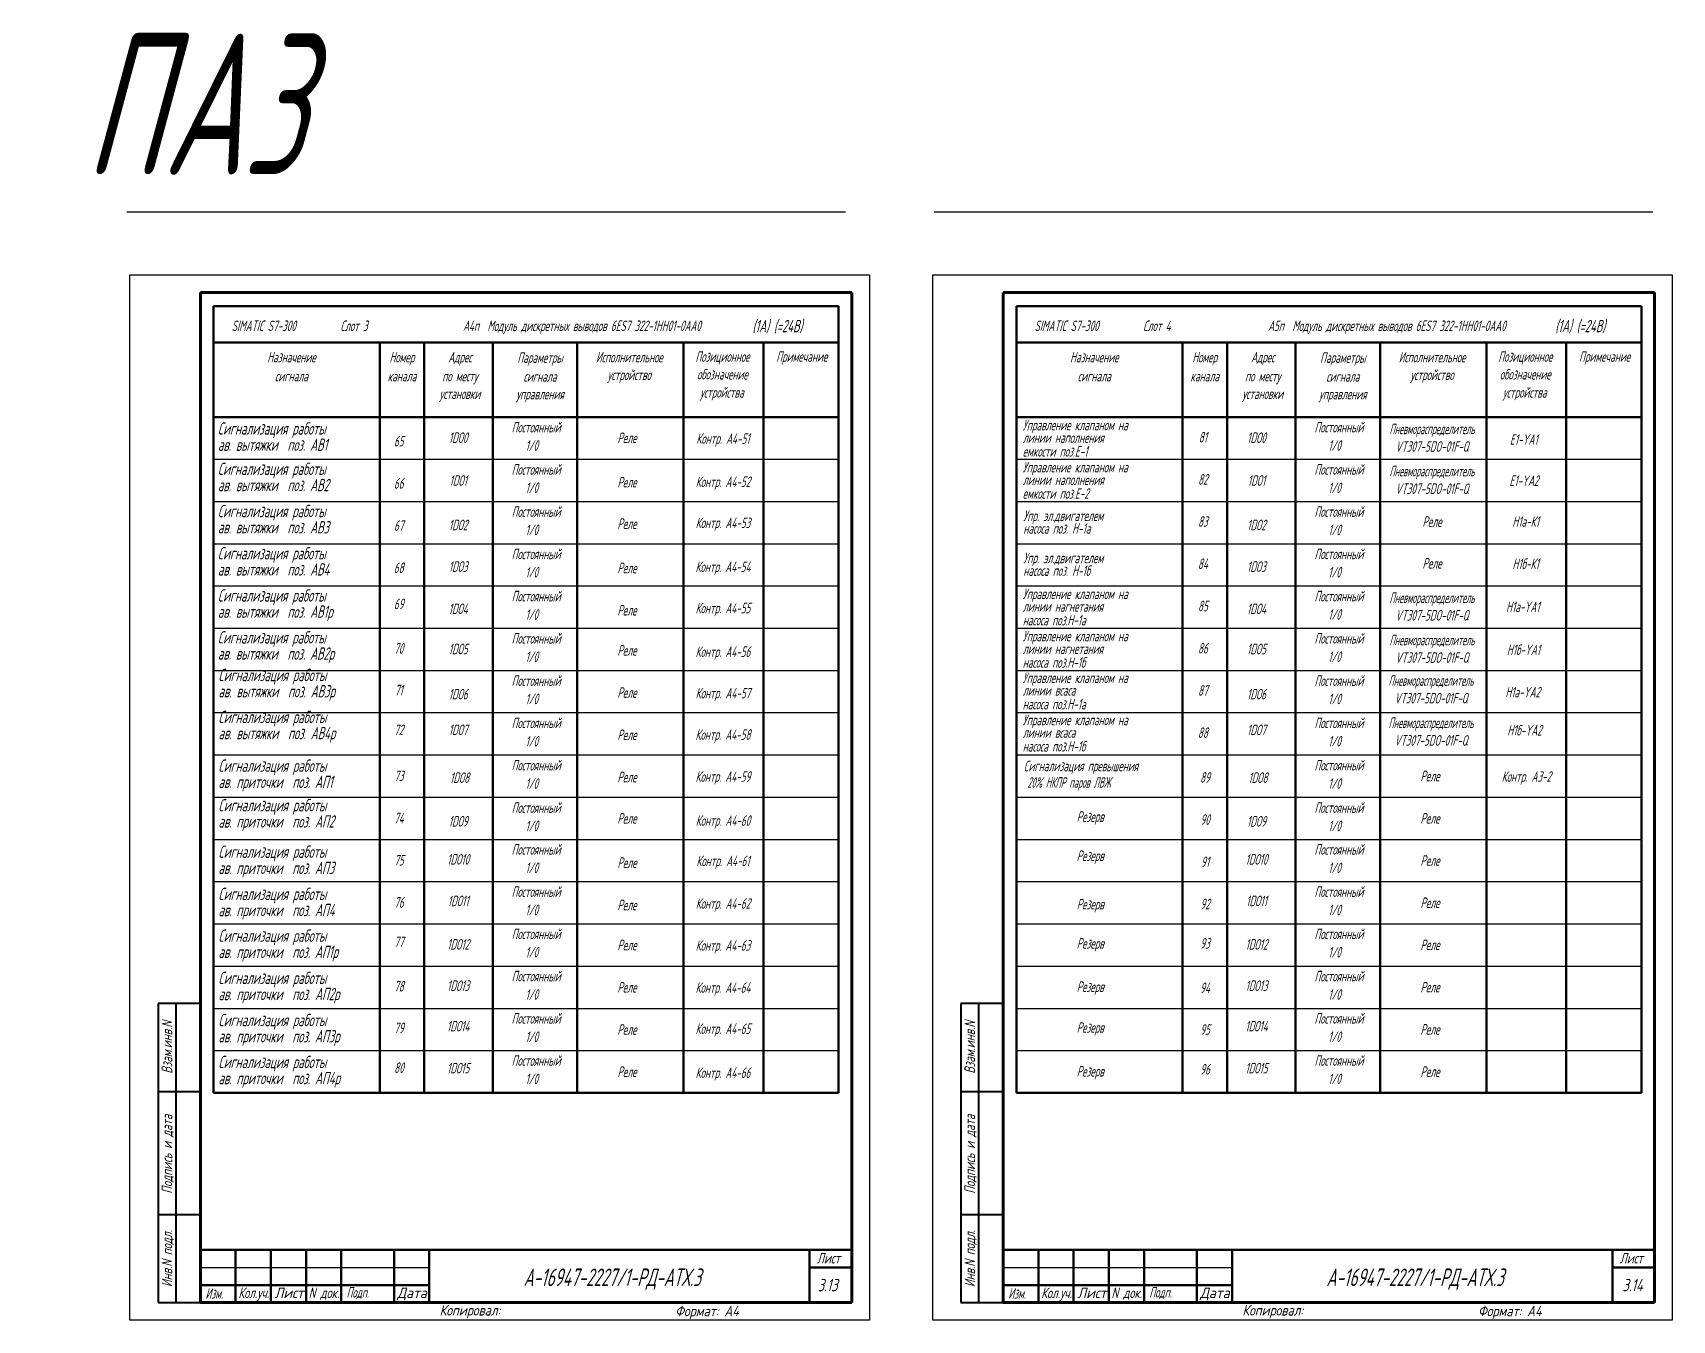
# Model space of a CAD drawing. Header units: millimetres. Extents: x -338 to 6826, y -8218 to 3153.
# Drawn here: x 5472.6 to 5938.2, y 674.1 to 1039.8 of the extents above; entities that cross this region are included whole.
import ezdxf
from ezdxf.enums import TextEntityAlignment as Align

# ---------------------------------------------------------------- set-up
doc = ezdxf.new("R2010")
doc.units = ezdxf.units.MM
for name, color, linetype, lineweight in [('Выноска', 137, 'Continuous', 20), ('Обводка', 6, 'Continuous', 25), ('Рамка тонкая', 5, 'Continuous', 25), ('Текст_КИП', 2, 'Continuous', 25)]:
    doc.layers.add(name, color=color, linetype=linetype, lineweight=lineweight)
doc.styles.add('Simplex', font='simplex.shx', dxfattribs={"width": 0.7, "oblique": 15})

msp = doc.modelspace()

# ---------------------------------------------------------------- linework, layer by layer
at = {"color": 3}
for p, q in [((5703.42, 988.83), (5499.28, 988.83)), ((5932.72, 988.83), (5728.58, 988.83))]:
    msp.add_line(p, q, dxfattribs=at)
at = {"lineweight": 60}
for p, q in [((5520.22, 679.08), (5520.22, 966.08)), ((5520.22, 966.08), (5705.22, 966.08)), ((5705.22, 966.08), (5705.22, 679.08)), ((5748.22, 679.08), (5748.22, 966.08)), ((5748.22, 966.08), (5933.22, 966.08)), ((5933.22, 966.08), (5933.22, 679.08)), ((5705.22, 679.08), (5520.22, 679.08)), ((5933.22, 679.08), (5748.22, 679.08))]:
    msp.add_line(p, q, dxfattribs=at)
at = {"color": 7, "lineweight": 40}
for p, q in [((5508.22, 764.08), (5508.22, 679.08)), ((5520.22, 764.08), (5508.22, 764.08)), ((5513.22, 764.08), (5513.22, 679.08)), ((5736.22, 764.08), (5736.22, 679.08)), ((5748.22, 764.08), (5736.22, 764.08)), ((5741.22, 764.08), (5741.22, 679.08)), ((5508.22, 739.08), (5520.22, 739.08)), ((5736.22, 739.08), (5748.22, 739.08)), ((5508.22, 704.08), (5520.22, 704.08)), ((5736.22, 704.08), (5748.22, 704.08)), ((5508.22, 679.08), (5520.22, 679.08)), ((5736.22, 679.08), (5748.22, 679.08))]:
    msp.add_line(p, q, dxfattribs=at)
at = {"lineweight": 50}
for p, q in [((5705.22, 694.08), (5520.22, 694.08)), ((5530.22, 679.08), (5530.22, 694.08)), ((5540.22, 679.08), (5540.22, 694.08)), ((5550.22, 679.08), (5550.22, 694.08)), ((5560.22, 679.08), (5560.22, 694.08)), ((5575.22, 679.08), (5575.22, 694.08)), ((5585.22, 679.08), (5585.22, 694.08)), ((5693.22, 679.08), (5693.22, 694.08)), ((5933.22, 694.08), (5748.22, 694.08)), ((5758.22, 679.08), (5758.22, 694.08)), ((5768.22, 679.08), (5768.22, 694.08)), ((5778.22, 679.08), (5778.22, 694.08)), ((5788.22, 679.08), (5788.22, 694.08)), ((5803.22, 679.08), (5803.22, 694.08)), ((5813.22, 679.08), (5813.22, 694.08)), ((5921.22, 679.08), (5921.22, 694.08)), ((5693.22, 689.08), (5705.22, 689.08)), ((5921.22, 689.08), (5933.22, 689.08)), ((5520.22, 684.08), (5585.22, 684.08)), ((5748.22, 684.08), (5813.22, 684.08))]:
    msp.add_line(p, q, dxfattribs=at)
at = {"lineweight": -3}
for p, q in [((5520.22, 689.08), (5585.22, 689.08)), ((5748.22, 689.08), (5813.22, 689.08))]:
    msp.add_line(p, q, dxfattribs=at)
at = {"layer": 'Выноска', "color": 1, "lineweight": 50}
for p, q in [((5523.96, 962.15), (5523.96, 738.71)), ((5523.96, 962.15), (5701.48, 962.15)), ((5701.48, 962.15), (5701.48, 738.71)), ((5751.96, 962.15), (5751.96, 738.71)), ((5751.96, 962.15), (5929.49, 962.15)), ((5929.49, 962.15), (5929.49, 738.71)), ((5523.96, 951.88), (5701.48, 951.88)), ((5571.17, 951.88), (5571.17, 738.71)), ((5583.79, 951.88), (5583.79, 738.71)), ((5603.24, 951.88), (5603.24, 738.71)), ((5627.24, 951.88), (5627.24, 738.71)), ((5657.44, 951.88), (5657.44, 738.71)), ((5680.12, 951.88), (5680.12, 738.71)), ((5751.96, 951.88), (5929.49, 951.88)), ((5799.17, 951.88), (5799.17, 738.71)), ((5811.79, 951.88), (5811.79, 738.71)), ((5831.25, 951.88), (5831.25, 738.71)), ((5855.24, 951.88), (5855.24, 738.71)), ((5885.44, 951.88), (5885.44, 738.71)), ((5908.13, 951.88), (5908.13, 738.71)), ((5523.96, 930.64), (5701.48, 930.64)), ((5751.96, 930.64), (5929.49, 930.64)), ((5523.96, 738.71), (5701.48, 738.71)), ((5751.96, 738.71), (5929.49, 738.71))]:
    msp.add_line(p, q, dxfattribs=at)
at = {"layer": 'Обводка', "linetype": 'Continuous'}
for p, q in [((5523.96, 918.65), (5701.48, 918.65)), ((5751.96, 918.65), (5929.49, 918.65)), ((5523.96, 906.66), (5701.48, 906.66)), ((5751.96, 906.66), (5929.49, 906.66)), ((5523.96, 894.68), (5701.48, 894.68)), ((5751.96, 894.68), (5929.49, 894.68)), ((5523.96, 882.68), (5701.48, 882.68)), ((5751.96, 882.68), (5929.49, 882.68)), ((5523.96, 870.68), (5701.48, 870.68)), ((5751.96, 870.68), (5929.49, 870.68)), ((5781.28, 870.68), (5855.24, 870.68)), ((5523.96, 858.68), (5701.48, 858.68)), ((5751.96, 858.68), (5929.49, 858.68)), ((5523.96, 846.68), (5701.48, 846.68)), ((5553.27, 846.68), (5627.24, 846.68)), ((5751.96, 846.68), (5929.49, 846.68)), ((5781.28, 846.68), (5855.24, 846.68)), ((5523.96, 834.68), (5701.48, 834.68)), ((5751.96, 834.68), (5929.49, 834.68)), ((5523.96, 822.68), (5701.48, 822.68)), ((5553.27, 822.68), (5627.24, 822.68)), ((5751.96, 822.68), (5929.49, 822.68)), ((5523.96, 810.68), (5701.48, 810.68)), ((5751.96, 810.68), (5929.49, 810.68)), ((5523.96, 798.68), (5701.48, 798.68)), ((5751.96, 798.68), (5929.49, 798.68)), ((5523.96, 786.68), (5701.48, 786.68)), ((5751.96, 786.68), (5929.49, 786.68)), ((5523.96, 774.68), (5701.48, 774.68)), ((5553.27, 774.68), (5627.24, 774.68)), ((5751.96, 774.68), (5929.49, 774.68)), ((5523.96, 762.68), (5701.48, 762.68)), ((5751.96, 762.68), (5929.49, 762.68)), ((5523.96, 750.68), (5701.48, 750.68)), ((5751.96, 750.68), (5929.49, 750.68))]:
    msp.add_line(p, q, dxfattribs=at)
at = {"layer": 'Рамка тонкая'}
for p, q in [((5500.21, 971.08), (5710.21, 971.08)), ((5500.21, 674.08), (5500.21, 971.08)), ((5710.22, 971.08), (5710.22, 674.08)), ((5728.21, 971.08), (5938.21, 971.08)), ((5728.21, 674.08), (5728.21, 971.08)), ((5938.22, 971.08), (5938.22, 674.08)), ((5710.21, 674.08), (5500.21, 674.08)), ((5938.21, 674.08), (5728.21, 674.08))]:
    msp.add_line(p, q, dxfattribs=at)

# ---------------------------------------------------------------- texts
at = {"layer": 'Текст_КИП', "color": 3, "style": 'Simplex', "oblique": 15, "width": 0.6}
msp.add_text('DО  ПАЗ', height=40, dxfattribs=at).set_placement((5482.04, 999.55), align=Align.CENTER)
at = {"layer": 'Текст_КИП', "style": 'Simplex', "oblique": 15}
for s, width, p in [('SIMATIC S7-300', 0.6, (5538.2, 955.08)), ('Слот 3', 0.6, (5563.84, 955.08)), ('А4п  Модуль дискретных выводов 6ES7 322-1НН01-0АА0  ', 0.6, (5629.75, 955.08)), ('SIMATIC S7-300', 0.6, (5766.21, 955.08)), ('Слот 4', 0.6, (5791.85, 955.08)), ('А5п  Модуль дискретных выводов 6ES7 322-1НН01-0АА0 ', 0.6, (5857.76, 955.08)), ('Назначение', 0.6, (5546.06, 946.17)), ('Номер', 0.6, (5577.44, 946.17)), ('Адрес', 0.6, (5593.91, 946.17)), ('Параметры', 0.6, (5616.66, 946.05)), ('Исполнительное', 0.6, (5642.01, 946.17)), ('Позиционное', 0.6, (5668.47, 946.35)), ('Примечание', 0.6, (5690.99, 946.35)), ('Назначение', 0.6, (5774.07, 946.17)), ('Номер', 0.6, (5805.44, 946.17)), ('Адрес', 0.6, (5821.91, 946.17)), ('Параметры', 0.6, (5844.66, 946.05)), ('Исполнительное', 0.6, (5870.01, 946.17)), ('Позиционное', 0.6, (5896.48, 946.35)), ('Примечание', 0.6, (5918.99, 946.35)), ('сигнала', 0.6, (5546.06, 940.78)), ('канала', 0.6, (5577.44, 940.78)), ('по месту', 0.6, (5593.91, 940.78)), ('сигнала', 0.6, (5616.66, 940.67)), ('устройство', 0.6, (5642.01, 941.17)), ('обозначение', 0.6, (5668.47, 941.31)), ('сигнала', 0.6, (5774.07, 940.78)), ('канала', 0.6, (5805.44, 940.78)), ('по месту', 0.6, (5821.91, 940.78)), ('сигнала', 0.6, (5844.66, 940.67)), ('устройство', 0.6, (5870.01, 941.17)), ('обозначение', 0.6, (5896.48, 941.31)), ('установки', 0.6, (5593.91, 935.78)), ('управления', 0.6, (5616.66, 935.67)), ('устройства', 0.6, (5668.31, 936.17)), ('установки', 0.6, (5821.91, 935.78)), ('управления', 0.6, (5844.66, 935.67)), ('устройства', 0.6, (5896.32, 936.17)), ('Постоянный', 0.6, (5615.56, 926.27)), ('Постоянный', 0.6, (5843.57, 926.27)), ('Пневмораспределитель', 0.5, (5869.99, 925.79)), ('65', 0.6, (5576.52, 922.3)), ('1DО0', 0.6, (5593.4, 923.29)), ('1/0', 0.6, (5614.3, 921.07)), ('Реле', 0.6, (5641.35, 923.24)), ('Контр. А4-51', 0.6, (5668.61, 923.04)), ('81', 0.6, (5804.91, 923.44)), ('1DО0', 0.6, (5820.13, 923.29)), ('1/0', 0.6, (5842.3, 921.07)), ('VT307-5DO-01F-Q', 0.6, (5869.99, 920.79)), ('Е1-YA1', 0.6, (5896.05, 922.79)), ('Постоянный', 0.6, (5615.56, 914.27)), ('Постоянный', 0.6, (5843.57, 914.27)), ('66', 0.6, (5576.52, 910.31)), ('1DО1', 0.6, (5593.4, 911.13)), ('Реле', 0.6, (5641.35, 910.65)), ('Контр. А4-52', 0.6, (5668.61, 910.78)), ('82', 0.6, (5804.91, 911.45)), ('1DО1', 0.6, (5820.13, 911.13)), ('Пневмораспределитель', 0.5, (5869.99, 913.8)), ('Е1-YA2', 0.6, (5896.09, 911.08)), ('1/0', 0.6, (5614.3, 909.07)), ('1/0', 0.6, (5842.3, 909.07)), ('VT307-5DO-01F-Q', 0.6, (5869.99, 908.8)), ('Постоянный', 0.6, (5615.56, 902.29)), ('Постоянный', 0.6, (5843.57, 902.29)), ('67', 0.6, (5576.52, 898.32)), ('1DО2', 0.6, (5593.4, 898.51)), ('1/0', 0.6, (5614.3, 897.08)), ('Реле', 0.6, (5641.35, 898.87)), ('Контр. А4-53', 0.6, (5668.61, 899.11)), ('83', 0.6, (5804.91, 899.47)), ('1DО2', 0.6, (5820.13, 898.51)), ('1/0', 0.6, (5842.3, 897.08)), ('Реле', 0.6, (5869.99, 899.46)), ('Н1а-К1', 0.6, (5896.59, 899.49)), ('68', 0.6, (5576.52, 886.34)), ('1DО3', 0.6, (5593.4, 886.67)), ('Постоянный', 0.6, (5615.56, 890.27)), ('Контр. А4-54', 0.6, (5668.61, 886.62)), ('84', 0.6, (5804.91, 887.48)), ('1DО3', 0.6, (5820.13, 886.67)), ('Постоянный', 0.6, (5843.57, 890.27)), ('Реле', 0.6, (5869.99, 887.61)), ('Н1б-К1', 0.6, (5896.59, 887.5)), ('1/0', 0.6, (5614.3, 885.07)), ('Реле', 0.6, (5641.35, 886.28)), ('1/0', 0.6, (5842.3, 885.07)), ('Постоянный', 0.6, (5615.56, 878.27)), ('Постоянный', 0.6, (5843.57, 878.27)), ('Пневмораспределитель', 0.5, (5869.99, 877.83)), ('69', 0.6, (5576.52, 876.07)), ('1DО4', 0.6, (5593.4, 874.67)), ('1/0', 0.6, (5614.3, 873.07)), ('Реле', 0.6, (5641.35, 874.28)), ('Контр. А4-55', 0.6, (5668.61, 874.89)), ('85', 0.6, (5804.91, 875.48)), ('1DО4', 0.6, (5820.13, 874.67)), ('1/0', 0.6, (5842.3, 873.07)), ('VT307-5DO-01F-Q', 0.6, (5869.99, 872.83)), ('Н1а-YA1', 0.6, (5895.78, 875.27)), ('70', 0.6, (5576.52, 863.43)), ('1DО5', 0.6, (5593.4, 863.27)), ('Постоянный', 0.6, (5615.56, 866.29)), ('86', 0.6, (5804.91, 863.48)), ('1DО5', 0.6, (5820.13, 863.27)), ('Постоянный', 0.6, (5843.57, 866.29)), ('Пневмораспределитель', 0.5, (5869.99, 865.83)), ('Н1б-YA1', 0.6, (5895.96, 863.03)), ('1/0', 0.6, (5614.3, 861.08)), ('Реле', 0.6, (5641.35, 862.89)), ('Контр. А4-56', 0.6, (5668.61, 862.5)), ('1/0', 0.6, (5842.3, 861.08)), ('VT307-5DO-01F-Q', 0.6, (5869.99, 860.83)), ('Постоянный', 0.6, (5615.56, 854.27)), ('Постоянный', 0.6, (5843.57, 854.27)), ('Пневмораспределитель', 0.5, (5869.71, 854.3)), ('71', 0.6, (5576.52, 851.59)), ('1DО6', 0.6, (5593.4, 850.43)), ('Реле', 0.6, (5641.35, 850.89)), ('Контр. А4-57', 0.6, (5668.61, 850.73)), ('87', 0.6, (5804.91, 851.48)), ('1DО6', 0.6, (5820.13, 850.43)), ('VT307-5DO-01F-Q', 0.6, (5869.71, 849.3)), ('Н1а-YA2', 0.6, (5895.74, 851)), ('1/0', 0.6, (5614.3, 849.07)), ('1/0', 0.6, (5842.3, 849.07)), ('72', 0.6, (5576.52, 840.29)), ('1DО7', 0.6, (5593.4, 840.31)), ('Постоянный', 0.6, (5615.56, 842.27)), ('1DО7', 0.6, (5820.13, 840.31)), ('Постоянный', 0.6, (5843.57, 842.27)), ('Пневмораспределитель', 0.5, (5869.71, 842.3)), ('Н1б-YA2', 0.6, (5896.25, 840.18)), ('1/0', 0.6, (5614.3, 837.07)), ('Реле', 0.6, (5641.35, 838.89)), ('Контр. А4-58', 0.6, (5668.61, 838.95)), ('88', 0.6, (5804.91, 839.48)), ('1/0', 0.6, (5842.3, 837.07)), ('VT307-5DO-01F-Q', 0.6, (5869.71, 837.3)), ('73', 0.6, (5576.58, 827.23)), ('1DО8', 0.6, (5593.8, 826.71)), ('Постоянный', 0.6, (5615.56, 830.25)), ('Реле', 0.6, (5641.35, 826.89)), ('Контр. А4-59', 0.6, (5668.61, 827.03)), ('89', 0.6, (5805.52, 826.78)), ('1DО8', 0.6, (5820.54, 826.71)), ('Постоянный', 0.6, (5843.57, 830.25)), ('Реле', 0.6, (5869.42, 827.19)), ('Реле', 0.6, (5869.42, 827.17)), ('Контр. А3-2', 0.6, (5896.79, 827.04)), ('1/0', 0.6, (5614.3, 825.05)), ('1/0', 0.6, (5842.3, 825.05)), ('Постоянный', 0.6, (5615.56, 818.2)), ('Постоянный', 0.6, (5843.57, 818.2)), ('74', 0.6, (5576.58, 815.24)), ('1DО9', 0.6, (5593.4, 814.31)), ('1/0', 0.6, (5614.3, 812.99)), ('Реле', 0.6, (5641.35, 815.15)), ('Контр. А4-60', 0.6, (5668.61, 814.53)), ('90', 0.6, (5805.52, 814.8)), ('1DО9', 0.6, (5820.13, 814.31)), ('1/0', 0.6, (5842.3, 812.99)), ('Реле', 0.6, (5869.42, 815.17)), ('75', 0.6, (5576.58, 803.26)), ('1DО10', 0.6, (5593.4, 803.51)), ('Постоянный', 0.6, (5615.56, 806.33)), ('Реле', 0.6, (5641.35, 802.56)), ('Контр. А4-61', 0.6, (5668.61, 803.07)), ('91', 0.6, (5805.52, 802.81)), ('1DО10', 0.6, (5820.13, 803.51)), ('Постоянный', 0.6, (5843.57, 806.33)), ('Реле', 0.6, (5869.42, 803.17)), ('1/0', 0.6, (5614.3, 801.12)), ('1/0', 0.6, (5842.3, 801.12)), ('Постоянный', 0.6, (5615.56, 794.33)), ('Постоянный', 0.6, (5843.57, 794.33)), ('76', 0.6, (5576.58, 791.27)), ('1DО11', 0.6, (5593.4, 791.7)), ('1/0', 0.6, (5614.3, 789.12)), ('Реле', 0.6, (5641.35, 790.56)), ('Контр. А4-62', 0.6, (5668.61, 790.98)), ('92', 0.6, (5805.52, 790.83)), ('1DО11', 0.6, (5820.13, 791.7)), ('1/0', 0.6, (5842.3, 789.12)), ('Реле', 0.6, (5869.42, 791.17)), ('77', 0.6, (5576.58, 780.09)), ('1DО12', 0.6, (5593.4, 779.36)), ('Постоянный', 0.6, (5615.56, 782.33)), ('93', 0.6, (5805.52, 779.65)), ('1DО12', 0.6, (5820.13, 779.36)), ('Постоянный', 0.6, (5843.57, 782.33)), ('1/0', 0.6, (5614.3, 777.12)), ('Реле', 0.6, (5641.35, 779.17)), ('Контр. А4-63', 0.6, (5668.61, 779.06)), ('1/0', 0.6, (5842.3, 777.12)), ('Реле', 0.6, (5869.42, 779.23)), ('Постоянный', 0.6, (5615.56, 770.33)), ('Постоянный', 0.6, (5843.57, 770.33)), ('78', 0.6, (5576.58, 767.45)), ('1DО13', 0.6, (5593.4, 767.62)), ('Реле', 0.6, (5641.35, 767.17)), ('Контр. А4-64', 0.6, (5668.61, 767.08)), ('94', 0.6, (5805.52, 767.01)), ('1DО13', 0.6, (5820.13, 767.62)), ('Реле', 0.6, (5869.42, 767.21)), ('1/0', 0.6, (5614.3, 765.12)), ('1/0', 0.6, (5842.3, 765.12)), ('1DО14', 0.6, (5593.4, 756.11)), ('Постоянный', 0.6, (5615.56, 758.33)), ('1DО14', 0.6, (5820.13, 756.11)), ('Постоянный', 0.6, (5843.57, 758.33)), ('79', 0.6, (5576.58, 755.62)), ('1/0', 0.6, (5614.3, 753.12)), ('Реле', 0.6, (5641.35, 755.17)), ('Контр. А4-65', 0.6, (5668.61, 755.41)), ('95', 0.6, (5805.52, 755.17)), ('1/0', 0.6, (5842.3, 753.12)), ('Реле', 0.6, (5869.42, 755.21)), ('80', 0.6, (5576.58, 744.31)), ('1DО15', 0.6, (5593.4, 744.2)), ('Постоянный', 0.6, (5615.56, 746.36)), ('Реле', 0.6, (5641.35, 743.17)), ('Контр. А4-66', 0.6, (5668.61, 742.91)), ('96', 0.6, (5805.52, 743.87)), ('1DО15', 0.6, (5820.13, 744.2)), ('Постоянный', 0.6, (5843.57, 746.36)), ('Реле', 0.6, (5869.42, 743.21)), ('1/0', 0.6, (5614.3, 741.16)), ('1/0', 0.6, (5842.3, 741.16))]:
    msp.add_text(s, height=3, dxfattribs=dict(at, width=width)).set_placement(p, align=Align.CENTER)
at = {"layer": 'Текст_КИП', "lineweight": -3, "style": 'Simplex', "oblique": 15, "width": 0.6}
for p in [(5684.06, 954.76), (5912.06, 954.76)]:
    msp.add_text('(1A) (=24В)', height=3.5, dxfattribs=at).set_placement(p, align=Align.CENTER)
at = {"layer": 'Текст_КИП', "style": 'Simplex', "oblique": 15}
for s, height, width, p in [('Сигнализация работы', 3.5, 0.6, (5525.17, 925.65)), ('Управление клапаном на', 3, 0.6, (5753.76, 926.89)), ('ав. вытяжки  поз. АВ1 ', 3.5, 0.6, (5525.17, 921.05)), ('линии наполнения', 3, 0.6, (5753.76, 923.31)), ('емкости поз.Е-1', 3, 0.6, (5753.76, 919.41)), ('Сигнализация работы ', 3.5, 0.6, (5525.17, 914.19)), ('Управление клапаном на', 3, 0.6, (5753.76, 914.91)), ('ав. вытяжки  поз. АВ2 ', 3.5, 0.6, (5525.17, 909.59)), ('линии наполнения', 3, 0.6, (5753.76, 911.32)), ('емкости поз.Е-2', 3, 0.6, (5753.76, 907.43)), ('Сигнализация работы', 3.5, 0.6, (5525.17, 902.2)), ('Упр. эл.двигателем ', 3, 0.6, (5753.92, 901.13)), ('ав. вытяжки  поз. АВ3', 3.5, 0.6, (5525.17, 897.6)), ('насоса поз. Н-1а', 3, 0.6, (5753.92, 897.54)), ('Сигнализация работы', 3.5, 0.6, (5525.17, 890.21)), ('Упр. эл.двигателем ', 3, 0.6, (5753.92, 889.13)), ('ав. вытяжки  поз. АВ4', 3.5, 0.6, (5525.17, 885.62)), ('насоса поз. Н-1б', 3, 0.6, (5753.92, 885.54)), ('Сигнализация работы', 3.5, 0.6, (5525.17, 878.23)), ('Управление клапаном на', 3, 0.6, (5753.76, 878.93)), ('ав. вытяжки  поз. АВ1р ', 3.5, 0.6, (5525.17, 873.63)), ('линии нагнетания', 3, 0.6, (5753.76, 875.35)), ('насоса поз.Н-1а', 3, 0.6, (5753.76, 871.45)), ('Сигнализация работы', 3.5, 0.6, (5525.17, 866.32)), ('Управление клапаном на', 3, 0.6, (5753.76, 866.93)), ('ав. вытяжки  поз. АВ2р', 3.5, 0.6, (5525.17, 861.73)), ('линии нагнетания', 3, 0.6, (5753.76, 863.35)), ('насоса поз.Н-1б', 3, 0.6, (5753.76, 859.45)), ('Сигнализация работы', 3.5, 0.6, (5525.34, 855.62)), ('Управление клапаном на', 3, 0.6, (5753.75, 855.11)), ('ав. вытяжки  поз. АВ3р', 3.5, 0.6, (5525.34, 851.02)), ('линии всаса', 3, 0.6, (5753.75, 851.53)), ('насоса поз.Н-1а', 3, 0.6, (5753.75, 847.63)), ('Сигнализация работы', 3.5, 0.6, (5525.34, 843.71)), ('Управление клапаном на', 3, 0.6, (5753.75, 843.11)), ('ав. вытяжки  поз. АВ4р', 3.5, 0.6, (5525.34, 839.12)), ('линии всаса', 3, 0.6, (5753.75, 839.53)), ('насоса поз.Н-1б', 3, 0.6, (5753.75, 835.63)), ('ав. приточки  поз. АП1 ', 3.5, 0.6, (5525.34, 825.27)), ('Сигнализация работы    ', 3.5, 0.6, (5525.34, 829.87)), ('Cигнализация превышения ', 3, 0.6, (5754.03, 830.04)), (' 20%%% НКПР паров ЛВЖ', 3, 0.5, (5754.03, 825.34)), ('Сигнализация работы    ', 3.5, 0.6, (5525.34, 818.63)), ('ав. приточки  поз. АП2', 3.5, 0.6, (5525.34, 814.03)), ('Резерв', 3, 0.6, (5769.08, 815.65)), ('Сигнализация работы    ', 3.5, 0.6, (5525.34, 805.43)), ('Резерв', 3, 0.6, (5769.08, 804.53)), ('ав. приточки  поз. АП3', 3.5, 0.6, (5525.34, 800.83)), ('Сигнализация работы    ', 3.5, 0.6, (5525.34, 793.44)), ('ав. приточки  поз. АП4', 3.5, 0.6, (5525.34, 788.85)), ('Резерв', 3, 0.6, (5769.08, 790.77)), ('Сигнализация работы    ', 3.5, 0.6, (5525.34, 781.58)), ('Резерв', 3, 0.6, (5769.08, 779.65)), ('ав. приточки  поз. АП1р', 3.5, 0.6, (5525.34, 776.98)), ('Сигнализация работы    ', 3.5, 0.6, (5525.34, 769.59)), ('ав. приточки  поз. АП2р', 3.5, 0.6, (5525.34, 765)), ('Резерв', 3, 0.6, (5769.08, 767.34)), ('Сигнализация работы    ', 3.5, 0.6, (5525.34, 757.61)), ('ав. приточки  поз. АП3р', 3.5, 0.6, (5525.34, 753.01)), ('Резерв', 3, 0.6, (5769.08, 755.74)), ('Сигнализация работы    ', 3.5, 0.6, (5525.34, 745.7)), ('Резерв', 3, 0.6, (5769.08, 743.31)), ('ав. приточки  поз. АП4р', 3.5, 0.6, (5525.34, 741.11)), ('А-16947-2227/1-РД-АТХ.3', 5, 0.6, (5611.99, 683.78)), ('А-16947-2227/1-РД-АТХ.3', 5, 0.6, (5840, 683.78)), ('Изм.', 3, 0.6, (5521.65, 680.2)), ('Подп.', 3, 0.6, (5561.71, 680.51)), ('Изм.', 3, 0.6, (5749.66, 680.2)), ('Подп.', 3, 0.6, (5789.71, 680.51)), ('Копировал:', 3, 0.8, (5588.14, 675.41)), ('Формат: А4', 3, 0.8, (5655.07, 675.21)), ('Копировал:', 3, 0.8, (5816.14, 675.41)), ('Формат: А4', 3, 0.8, (5883.07, 675.21))]:
    msp.add_text(s, height=height, dxfattribs=dict(at, width=width)).set_placement(p)
at = {"layer": 'Текст_КИП', "style": 'Simplex', "oblique": 15, "width": 0.7}
for s, p in [('Взам.инв.N', (5512.22, 751.58)), ('Взам.инв.N', (5740.22, 751.58)), ('Подпись и дата', (5512.22, 721.23)), ('Подпись и дата', (5740.22, 721.23)), ('Инв.N подл.', (5512.22, 691.58)), ('Инв.N подл.', (5740.22, 691.58))]:
    msp.add_text(s, height=3, rotation=90, dxfattribs=at).set_placement(p, align=Align.CENTER)
at = {"layer": 'Текст_КИП', "lineweight": -3, "style": 'Simplex', "oblique": 15, "width": 0.7}
for s, height, p in [('Лист', 3, (5695.3, 690.2)), ('Лист', 3, (5923.31, 690.2)), ('3.13', 3.5, (5695.56, 682.32)), ('3.14', 3.5, (5924.1, 682.32))]:
    msp.add_text(s, height=height, dxfattribs=at).set_placement(p)
at = {"layer": 'Текст_КИП', "style": 'Simplex', "oblique": 15}
for s, width, p, p2 in [('Кол.уч.', 0.603486, (5530.99, 680.36), (5539.7, 680.36)), ('Лист', 0.686041, (5541.28, 680.36), (5549.52, 680.36)), ('N док.', 0.628372, (5550.94, 680.36), (5559.65, 680.36)), ('Дата', 0.652619, (5576.11, 680.36), (5584.5, 680.36)), ('Кол.уч.', 0.603486, (5759, 680.36), (5767.71, 680.36)), ('Лист', 0.686041, (5769.29, 680.36), (5777.52, 680.36)), ('N док.', 0.628372, (5778.95, 680.36), (5787.65, 680.36)), ('Дата', 0.652619, (5804.12, 680.36), (5812.51, 680.36))]:
    msp.add_text(s, height=3, dxfattribs=dict(at, width=width)).set_placement(p, p2, align=Align.FIT)

doc.saveas('drawing.dxf')
